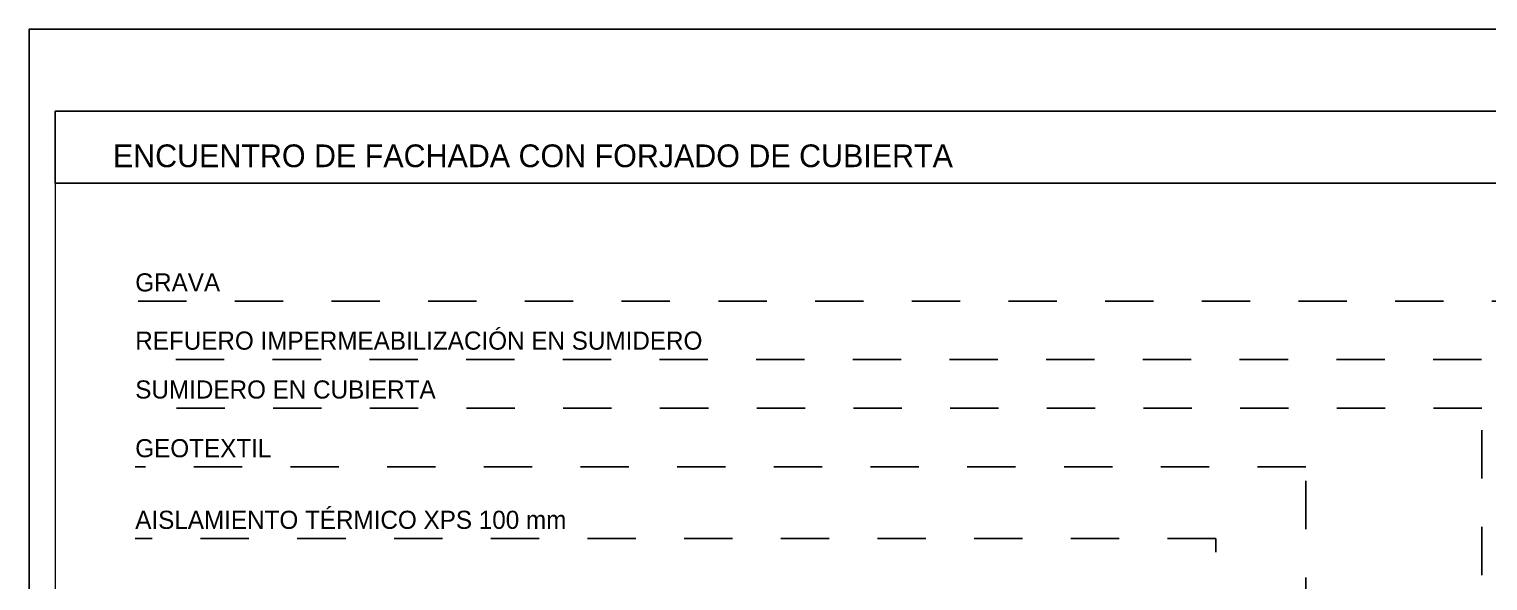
# Model space of a CAD drawing. Header units: millimetres. Extents: x 441156 to 441653, y 4514887 to 4515266.
# Drawn here: x 441537.64 to 441540.657, y 4514894.475 to 4514895.616 of the extents above; entities that cross this region are included whole.
import ezdxf

# ---------------------------------------------------------------- set-up
doc = ezdxf.new("R2010")
doc.units = ezdxf.units.MM
doc.linetypes.add('RAYITAS', pattern=[0.375, 0.25, -0.125])
doc.linetypes.add('RAYITAS2', pattern=[0.1875, 0.125, -0.0625])
doc.layers.add('01_cartela', color=6, linetype='Continuous', plot=False)
for name, color, linetype in [('01_proyeccion', 36, 'RAYITAS'), ('03_tabiques', 3, 'Continuous'), ('BORDE-A1', 4, 'Continuous')]:
    doc.layers.add(name, color=color, linetype=linetype)
doc.layers.add('01_símbolos fontaneria', color=7, linetype='Continuous', lineweight=0)
doc.layers.add('TEXTOS', color=2, linetype='Continuous', lineweight=30)
doc.styles.add('BERNARDO', font='')
doc.styles.add('Century Gothic_5', font='', dxfattribs={"height": 2.5})
doc.styles.get('BERNARDO').set_extended_font_data('Century Gothic')
doc.styles.get('Century Gothic_5').set_extended_font_data('Century Gothic')

msp = doc.modelspace()

# ---------------------------------------------------------------- linework, layer by layer
at = {"layer": '01_cartela', "color": 1}
msp.add_lwpolyline([(441537.6397, 4514887.4462), (441543.3824, 4514887.4462), (441543.3824, 4514895.6164), (441537.6397, 4514895.6164)], close=True, dxfattribs=at)
at = {"layer": '01_proyeccion', "color": 10, "linetype": 'RAYITAS', "ltscale": 0.15}
for p, q in [((441541.1651, 4514895.0536, -0.0455), (441537.8591, 4514895.0536, -0.0455)), ((441540.8433, 4514894.933, -0.0455), (441537.8591, 4514894.933, -0.0455)), ((441540.6444, 4514894.832, -0.0455), (441537.8591, 4514894.832, -0.0455)), ((441540.6444, 4514894.2867), (441540.6444, 4514894.832, -0.0455)), ((441540.28, 4514894.7105), (441537.8591, 4514894.7105)), ((441540.28, 4514894.1818, 0.0004), (441540.28, 4514894.7105, 0.0001)), ((441540.0943, 4514894.5622, -0.0455), (441537.8591, 4514894.5622, -0.0455)), ((441540.0943, 4514894.1343, 0.0004), (441540.0943, 4514894.5622))]:
    msp.add_line(p, q, dxfattribs=at)
at = {"layer": '01_símbolos fontaneria', "color": 3}
msp.add_lwpolyline([(441541.7238, 4514895.2977), (441537.6938, 4514895.2977), (441537.6938, 4514892.2896), (441541.7238, 4514892.2896)], close=True, dxfattribs=at)
at = {"layer": '03_tabiques', "ltscale": 2.5}
msp.add_lwpolyline([(441537.6938, 4514895.4464), (441541.7238, 4514895.4464), (441541.7238, 4514895.2977), (441537.6938, 4514895.2977)], close=True, dxfattribs=at)

# ---------------------------------------------------------------- texts
at = {"layer": 'BORDE-A1', "color": 5, "ltscale": 0.01, "insert": (441537.8129, 4514895.3301), "char_height": 0.04705, "width": 2.403435, "attachment_point": 7, "style": 'Century Gothic_5'}
msp.add_mtext('\\pt0.4705;ENCUENTRO DE FACHADA CON FORJADO DE CUBIERTA', dxfattribs=at)
at = {"layer": 'TEXTOS', "color": 5, "linetype": 'RAYITAS2', "ltscale": 0.005, "style": 'BERNARDO'}
for s, p in [('GRAVA', (441537.8591, 4514895.0736)), ('REFUERO IMPERMEABILIZACIÓN EN SUMIDERO', (441537.8591, 4514894.9531)), ('SUMIDERO EN CUBIERTA', (441537.8591, 4514894.852)), ('GEOTEXTIL', (441537.8591, 4514894.7305)), ('AISLAMIENTO TÉRMICO XPS 100 mm', (441537.8591, 4514894.5823, -0.0298))]:
    msp.add_text(s, height=0.0375, dxfattribs=at).set_placement(p)

doc.saveas('drawing.dxf')
